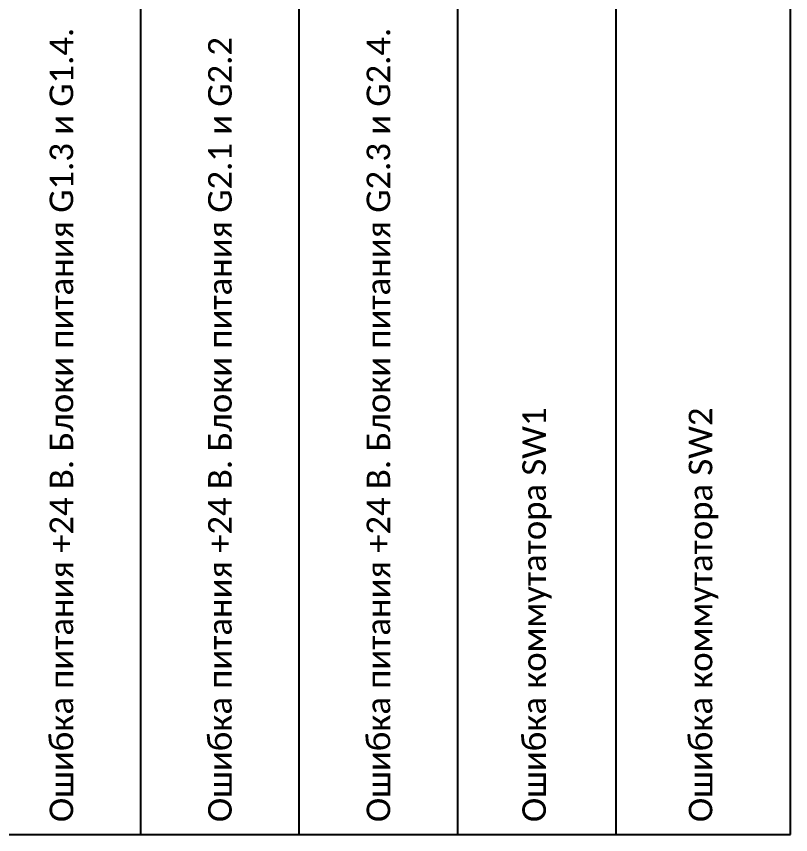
# Model space of a CAD drawing. Header units: millimetres. Extents: x 613 to 19799, y 1373 to 4314.
# Drawn here: x 9394.9 to 9487.7, y 1720.5 to 1818.5 of the extents above; entities that cross this region are included whole.
import ezdxf

# ---------------------------------------------------------------- set-up
doc = ezdxf.new("R2010")
doc.units = ezdxf.units.MM
doc.styles.get("Standard").update_dxf_attribs({"font": 'arial.ttf'})

# ---------------------------------------------------------------- blocks, each defined once
blk = doc.blocks.new('*T53')
at = {"linetype": 'ByBlock', "lineweight": -2, "transparency": 16777216}
for p, q in [((0, 0), (0, 136.705)), ((0, 136.705), (152.692, 136.705)), ((19.692, 0), (19.692, 136.705)), ((38.692, 0), (38.692, 136.705)), ((57.692, 0), (57.692, 136.705)), ((76.692, 0), (76.692, 136.705)), ((95.692, 0), (95.692, 136.705)), ((114.692, 0), (114.692, 136.705)), ((133.692, 0), (133.692, 136.705)), ((152.692, 0), (152.692, 136.705)), ((187.782, 0), (187.782, 136.705)), ((187.782, 136.705), (342.37, 136.705)), ((207.43, 0), (207.43, 136.705)), ((226.43, 0), (226.43, 136.705)), ((245.474, 0), (245.474, 136.705)), ((264.474, 0), (264.474, 136.705)), ((283.474, 0), (283.474, 136.705)), ((302.474, 0), (302.474, 136.705)), ((321.474, 0), (321.474, 136.705)), ((342.37, 0), (342.37, 136.705)), ((594, 0), (594, 136.705)), ((594, 136.705), (746.692, 136.705)), ((613.692, 0), (613.692, 136.705)), ((632.692, 0), (632.692, 136.705)), ((651.692, 0), (651.692, 136.705)), ((670.692, 0), (670.692, 136.705)), ((689.692, 0), (689.692, 136.705)), ((708.692, 0), (708.692, 136.705)), ((727.692, 0), (727.692, 136.705)), ((746.692, 0), (746.692, 136.705)), ((781.782, 0), (781.782, 136.705)), ((781.782, 136.705), (934.474, 136.705)), ((801.474, 0), (801.474, 136.705)), ((820.474, 0), (820.474, 136.705)), ((839.474, 0), (839.474, 136.705)), ((858.474, 0), (858.474, 136.705)), ((877.474, 0), (877.474, 136.705)), ((896.474, 0), (896.474, 136.705)), ((915.474, 0), (915.474, 136.705)), ((934.474, 0), (934.474, 136.705)), ((1188, 0), (1188, 136.705)), ((1188, 136.705), (1340.692, 136.705)), ((1207.692, 0), (1207.692, 136.705)), ((1226.692, 0), (1226.692, 136.705)), ((1245.692, 0), (1245.692, 136.705)), ((1264.692, 0), (1264.692, 136.705)), ((1283.692, 0), (1283.692, 136.705)), ((1302.692, 0), (1302.692, 136.705)), ((1321.692, 0), (1321.692, 136.705)), ((1340.692, 0), (1340.692, 136.705)), ((1375.782, 0), (1375.782, 136.705)), ((1375.782, 136.705), (1528.474, 136.705)), ((1395.474, 0), (1395.474, 136.705)), ((1414.474, 0), (1414.474, 136.705)), ((1433.474, 0), (1433.474, 136.705)), ((1452.474, 0), (1452.474, 136.705)), ((1471.474, 0), (1471.474, 136.705)), ((1490.474, 0), (1490.474, 136.705)), ((1509.474, 0), (1509.474, 136.705)), ((1528.474, 0), (1528.474, 136.705)), ((1782, 0), (1782, 136.705)), ((1782, 136.705), (1934.692, 136.705)), ((1801.692, 0), (1801.692, 136.705)), ((1820.692, 0), (1820.692, 136.705)), ((1839.692, 0), (1839.692, 136.705)), ((1858.692, 0), (1858.692, 136.705)), ((1877.692, 0), (1877.692, 136.705)), ((1896.692, 0), (1896.692, 136.705)), ((1915.692, 0), (1915.692, 136.705)), ((1934.692, 0), (1934.692, 136.705)), ((1969.782, 0), (1969.782, 136.705)), ((1969.782, 136.705), (2122.474, 136.705)), ((1989.474, 0), (1989.474, 136.705)), ((2008.474, 0), (2008.474, 136.705)), ((2027.474, 0), (2027.474, 136.705)), ((2046.474, 0), (2046.474, 136.705)), ((2065.474, 0), (2065.474, 136.705)), ((2084.474, 0), (2084.474, 136.705)), ((2103.474, 0), (2103.474, 136.705)), ((2122.474, 0), (2122.474, 136.705)), ((2376, 0), (2376, 136.705)), ((2376, 136.705), (2528.692, 136.705)), ((2395.692, 0), (2395.692, 136.705)), ((2414.692, 0), (2414.692, 136.705)), ((2433.692, 0), (2433.692, 136.705)), ((2452.692, 0), (2452.692, 136.705)), ((2471.692, 0), (2471.692, 136.705)), ((2490.692, 0), (2490.692, 136.705)), ((2509.692, 0), (2509.692, 136.705)), ((2528.692, 0), (2528.692, 136.705)), ((2563.782, 0), (2563.782, 136.705)), ((2563.782, 136.705), (2716.474, 136.705)), ((2583.474, 0), (2583.474, 136.705)), ((2602.474, 0), (2602.474, 136.705)), ((2621.474, 0), (2621.474, 136.705)), ((2640.474, 0), (2640.474, 136.705)), ((2659.474, 0), (2659.474, 136.705)), ((2678.474, 0), (2678.474, 136.705)), ((2970, 136.705), (3122.692, 136.705)), ((3008.692, 0), (3008.692, 136.705)), ((3027.692, 0), (3027.692, 136.705)), ((3046.692, 0), (3046.692, 136.705)), ((3065.692, 0), (3065.692, 136.705)), ((3084.692, 0), (3084.692, 136.705)), ((3103.692, 0), (3103.692, 136.705)), ((3122.692, 0), (3122.692, 136.705)), ((3157.782, 0), (3157.782, 136.705)), ((3157.782, 136.705), (3310.474, 136.705)), ((3177.474, 0), (3177.474, 136.705)), ((3196.474, 0), (3196.474, 136.705)), ((3215.474, 0), (3215.474, 136.705)), ((3234.474, 0), (3234.474, 136.705)), ((3253.474, 0), (3253.474, 136.705)), ((3272.474, 0), (3272.474, 136.705)), ((3291.474, 0), (3291.474, 136.705)), ((3310.474, 0), (3310.474, 136.705)), ((3564, 0), (3564, 136.705)), ((3564, 136.705), (3716.692, 136.705)), ((3640.692, 0), (3640.692, 136.705)), ((3659.692, 0), (3659.692, 136.705)), ((3678.692, 0), (3678.692, 136.705)), ((3697.692, 0), (3697.692, 136.705)), ((3716.692, 0), (3716.692, 136.705)), ((3751.782, 0), (3751.782, 136.705)), ((3751.782, 136.705), (3904.474, 136.705)), ((3771.474, 0), (3771.474, 136.705)), ((3790.474, 0), (3790.474, 136.705)), ((3809.474, 0), (3809.474, 136.705)), ((3828.474, 0), (3828.474, 136.705)), ((3847.474, 0), (3847.474, 136.705)), ((3866.474, 0), (3866.474, 136.705)), ((3885.474, 0), (3885.474, 136.705)), ((3904.474, 0), (3904.474, 136.705)), ((4158, 0), (4158, 136.705)), ((4158, 136.705), (4310.692, 136.705)), ((4177.692, 0), (4177.692, 136.705)), ((4196.692, 0), (4196.692, 136.705)), ((4215.692, 0), (4215.692, 136.705)), ((4234.692, 0), (4234.692, 136.705)), ((4253.692, 0), (4253.692, 136.705)), ((4272.692, 0), (4272.692, 136.705)), ((4345.782, 136.705), (4498.474, 136.705)), ((4498.474, 0), (4498.474, 136.705)), ((0, 0), (152.692, 0)), ((187.782, 0), (342.37, 0)), ((3751.782, 0), (3904.474, 0)), ((594, 0), (746.692, 0)), ((781.782, 0), (934.474, 0)), ((1188, 0), (1340.692, 0)), ((1375.782, 0), (1528.474, 0)), ((1782, 0), (1934.692, 0)), ((1969.782, 0), (2122.474, 0)), ((2376, 0), (2528.692, 0)), ((2563.782, 0), (2716.474, 0)), ((2970, 0), (3122.692, 0)), ((3157.782, 0), (3310.474, 0)), ((3564, 0), (3716.692, 0)), ((4158, 0), (4310.692, 0)), ((4345.782, 0), (4498.474, 0))]:
    blk.add_line(p, q, dxfattribs=at)
at = {"color": 0, "linetype": 'ByBlock', "lineweight": -2, "transparency": 16777216}
for p, q in [((2697.474, 0), (2697.474, 136.705)), ((2716.474, 0), (2716.474, 136.705)), ((2970, 0), (2970, 136.705)), ((2989.692, 0), (2989.692, 136.705)), ((3583.692, 0), (3583.692, 136.705)), ((3602.692, 0), (3602.692, 136.705)), ((3621.692, 0), (3621.692, 136.705)), ((4291.692, 0), (4291.692, 136.705)), ((4310.692, 0), (4310.692, 136.705)), ((4345.782, 0), (4345.782, 136.705)), ((4365.474, 0), (4365.474, 136.705)), ((4384.474, 0), (4384.474, 136.705)), ((4403.474, 0), (4403.474, 136.705)), ((4422.474, 0), (4422.474, 136.705)), ((4441.474, 0), (4441.474, 136.705)), ((4460.474, 0), (4460.474, 136.705)), ((4479.474, 0), (4479.474, 136.705))]:
    blk.add_line(p, q, dxfattribs=at)
at = {"color": 0, "transparency": 16777216, "width": 133.705, "attachment_point": 4, "rotation": 90}
for s, insert, char_height in [('{\\fArial|b0|i0|c0;Помещение 103. Воздушная заслонка FNM-0302. Электрообогрев EK-802. Включен', (680.192, 1.5), 2.46944), ('{\\fArial|b0|i0|c0;Помещение 104. Воздушная заслонка FNM-0303. Электрообогрев EK-803. Включен', (791.628, 1.5), 2.46944), ('{\\fArial|b0|i0|c0;Помещение 105. Воздушная заслонка FNM-0304. Электрообогрев EK-804. Включен', (867.974, 1.5), 2.46944), ('{\\fArial|b0|i0|c0;Помещение 106. Воздушная заслонка FNM-0305. Электрообогрев EK-805. Включен', (1197.846, 1.5), 2.46944), ('{\\fArial|b0|i0|c0;Помещение 107. Воздушная заслонка FNM-0306. Электрообогрев EK-806. Включен', (1274.192, 1.5), 2.46944), ('{\\fArial|b0|i0|c0;Помещение 108. Воздушная заслонка FNM-0307. Электрообогрев EK-807. Включен', (1385.628, 1.5), 2.46944), ('{\\fArial|b0|i0|c0;Помещение 109. Воздушная заслонка FNM-0308. Электрообогрев EK-808. Включен', (1461.974, 1.5), 2.46944), ('{\\fArial|b0|i0|c0;Помещение 110. Воздушная заслонка FNM-0309. Электрообогрев EK-809. Включен', (1791.846, 1.5), 2.46944), ('{\\fArial|b0|i0|c0;Помещение 111. Воздушная заслонка FNM-0310. Электрообогрев EK-810. Включен', (1868.192, 1.5), 2.46944), ('{\\fArial|b0|i0|c0;Установка приточной вентиляции AH-0001. F&G-011. Отключение и запрет на пуск AH-0001-A, AH-0001-B,AH-0001-C по сигналу пожар от АПС ', (3113.192, 1.5), 2.469444), ('{\\fArial|b0|i0|c0;Установка приточной вентиляции AH-0001. F&G-014. Отключение и запрет на пуск AH-0001-A, AH-0001-B, AH-0001-С по сигналу загазованности 50%НКПРП в воздухозаборной шахте', (3167.628, 1.5), 2.469444), ('{\\fArial|b0|i0|c0;Помещение 103. Воздушная заслонка FNM-0302. Электрообогрев EK-802. Авария', (661.192, 1.5), 2.46944), ('{\\fArial|b0|i0|c0;Помещение 104. Воздушная заслонка FNM-0303. Электрообогрев EK-803. Авария', (737.192, 1.5), 2.46944), ('{\\fArial|b0|i0|c0;Помещение 105. Воздушная заслонка FNM-0304. Электрообогрев EK-804. Авария', (848.974, 1.5), 2.46944), ('{\\fArial|b0|i0|c0;Помещение 106. Воздушная заслонка FNM-0305. Электрообогрев EK-805. Авария', (924.974, 1.5), 2.46944), ('{\\fArial|b0|i0|c0;Помещение 107. Воздушная заслонка FNM-0306. Электрообогрев EK-806. Авария', (1255.192, 1.5), 2.46944), ('{\\fArial|b0|i0|c0;Помещение 108. Воздушная заслонка FNM-0307. Электрообогрев EK-807. Авария', (1331.192, 1.5), 2.46944), ('{\\fArial|b0|i0|c0;Помещение 109. Воздушная заслонка FNM-0308. Электрообогрев EK-808. Авария', (1442.974, 1.5), 2.46944), ('{\\fArial|b0|i0|c0;Помещение 110. Воздушная заслонка FNM-0309. Электрообогрев EK-809. Авария', (1518.974, 1.5), 2.46944), ('{\\fArial|b0|i0|c0;Помещение 111. Воздушная заслонка FNM-0310. Электрообогрев EK-810. Авария', (1849.192, 1.5), 2.46944), ('{\\fArial|b0|i0|c0;Помещение 102. Воздушная заслонка FNM-0301. Электропривод с конечными выключателями FNM-0301. Закрыта ', (623.192, 1.5), 2.469444), ('{\\fArial|b0|i0|c0;Помещение 102. Воздушная заслонка FNM-0301. Электропривод с конечными выключателями FNM-0301. Открыта ', (642.192, 1.5), 2.469444), ('{\\fArial|b0|i0|c0;Помещение 103. Воздушная заслонка FNM-0302. Электропривод с конечными выключателями FNM-0302. Закрыта ', (699.192, 1.5), 2.469444), ('{\\fArial|b0|i0|c0;Помещение 103. Воздушная заслонка FNM-0302. Электропривод с конечными выключателями FNM-0302. Открыта ', (718.192, 1.5), 2.469444), ('{\\fArial|b0|i0|c0;Помещение 104. Воздушная заслонка FNM-0303. Электропривод с конечными выключателями FNM-0303. Закрыта ', (810.974, 1.5), 2.469444), ('{\\fArial|b0|i0|c0;Помещение 104. Воздушная заслонка FNM-0303. Электропривод с конечными выключателями FNM-0303. Открыта ', (829.974, 1.5), 2.469444), ('{\\fArial|b0|i0|c0;Помещение 105. Воздушная заслонка FNM-0304. Электропривод с конечными выключателями FNM-0304. Закрыта ', (886.974, 1.5), 2.469444), ('{\\fArial|b0|i0|c0;Помещение 105. Воздушная заслонка FNM-0304. Электропривод с конечными выключателями FNM-0304. Открыта ', (905.974, 1.5), 2.469444), ('{\\fArial|b0|i0|c0;Помещение 106. Воздушная заслонка FNM-0305. Электропривод с конечными выключателями FNM-0305. Закрыта ', (1217.192, 1.5), 2.469444), ('{\\fArial|b0|i0|c0;Помещение 106. Воздушная заслонка FNM-0305. Электропривод с конечными выключателями FNM-0305. Открыта ', (1236.192, 1.5), 2.469444), ('{\\fArial|b0|i0|c0;Помещение 107. Воздушная заслонка FNM-0306. Электропривод с конечными выключателями FNM-0306. Закрыта ', (1293.192, 1.5), 2.469444), ('{\\fArial|b0|i0|c0;Помещение 107. Воздушная заслонка FNM-0306. Электропривод с конечными выключателями FNM-0306. Открыта ', (1312.192, 1.5), 2.469444), ('{\\fArial|b0|i0|c0;Помещение 108. Воздушная заслонка FNM-0307. Электропривод с конечными выключателями FNM-0307. Закрыта ', (1404.974, 1.5), 2.469444), ('{\\fArial|b0|i0|c0;Помещение 108. Воздушная заслонка FNM-0307. Электропривод с конечными выключателями FNM-0307. Открыта ', (1423.974, 1.5), 2.469444), ('{\\fArial|b0|i0|c0;Помещение 109. Воздушная заслонка FNM-0308. Электропривод с конечными выключателями FNM-0308. Закрыта ', (1480.974, 1.5), 2.469444), ('{\\fArial|b0|i0|c0;Помещение 109. Воздушная заслонка FNM-0308. Электропривод с конечными выключателями FNM-0308. Открыта ', (1499.974, 1.5), 2.469444), ('{\\fArial|b0|i0|c0;Помещение 110. Воздушная заслонка FNM-0309. Электропривод с конечными выключателями FNM-0309. Закрыта ', (1811.192, 1.5), 2.469444), ('{\\fArial|b0|i0|c0;Помещение 110. Воздушная заслонка FNM-0309. Электропривод с конечными выключателями FNM-0309. Открыта ', (1830.192, 1.5), 2.469444), ('{\\fArial|b0|i0|c0;Помещение 111. Воздушная заслонка FNM-0310. Электропривод с конечными выключателями FNM-0310. Закрыта ', (1887.192, 1.5), 2.469444), ('{\\fArial|b0|i0|c0;Помещение 111. Воздушная заслонка FNM-0310. Электропривод с конечными выключателями FNM-0310. Открыта ', (2017.974, 1.5), 2.469444), ('{\\fArial|b0|i0|c0;Установка приточной вентиляции AH-0001. Приточный вентилятор AH-0001-C. Датчик перепада давления PDS-013A. Сигнализация минимального перепада давления ', (4206.192, 1.5), 2.469444), ('{\\fArial|b0|i0|c0;Установка приточной вентиляции AH-0001. Приточный вентилятор AH-0001-C. Датчик перепада давления PDS-013B. Сигнализация минимального перепада давления ', (4225.192, 1.5), 2.469444), ('{\\fArial|b0|i0|c0;Установка приточной вентиляции AH-0001. Воздушная заслонка FNM-0001-A. Электрообогрев EK-011A. Авария', (3186.974, 1.5), 2.469444), ('{\\fArial|b0|i0|c0;Установка приточной вентиляции AH-0001. Воздушная заслонка FNM-0001-A. Электрообогрев EK-011A. Включен', (3205.974, 1.5), 2.469444), ('{\\fArial|b0|i0|c0;Установка приточной вентиляции AH-0001. Воздушная заслонка FNM-0001-A. Электропривод с концевыми выключателями FNM-0001-A. Закрыта', (3224.974, 1.5), 2.469444), ('{\\fArial|b0|i0|c0;Установка приточной вентиляции AH-0001. Воздушная заслонка FNM-0001-A. Электропривод с концевыми выключателями FNM-0001-A. Открыта', (3243.974, 1.5), 2.469444), ('{\\fArial|b0|i0|c0;Установка приточной вентиляции AH-0001. Воздушная заслонка FNM-0001-B. Электрообогрев EK-011B. Авария', (3262.974, 1.5), 2.469444), ('{\\fArial|b0|i0|c0;Установка приточной вентиляции AH-0001. Воздушная заслонка FNM-0001-B. Электрообогрев EK-011B. Включен', (3281.974, 1.5), 2.469444), ('{\\fArial|b0|i0|c0;Установка приточной вентиляции AH-0001. Воздушная заслонка FNM-0001-B. Электропривод с концевыми выключателями FNM-0001-B. Закрыта', (3300.974, 1.5), 2.469444), ('{\\fArial|b0|i0|c0;Установка приточной вентиляции AH-0001. Воздушная заслонка FNM-0001-B. Электропривод с концевыми выключателями FNM-0001-B. Открыта', (3650.192, 1.5), 2.469444), ('{\\fArial|b0|i0|c0;Установка приточной вентиляции AH-0001. Воздушная заслонка FNM-0001-C. Электропривод с концевыми выключателями FNM-0001-C. Закрыта', (3669.192, 1.5), 2.469444), ('{\\fArial|b0|i0|c0;Установка приточной вентиляции AH-0001. Воздушная заслонка FNM-0001-C. Электропривод с концевыми выключателями FNM-0001-C. Открыта', (3688.192, 1.5), 2.469444), ('{\\fArial|b0|i0|c0;Установка приточной вентиляции AH-0001. Воздушная заслонка FNM-0002-A. Электропривод с концевыми выключателями FNM-0002-A. Закрыта', (3707.192, 1.5), 2.469444), ('{\\fArial|b0|i0|c0;Установка приточной вентиляции AH-0001. Воздушная заслонка FNM-0002-A. Электропривод с концевыми выключателями FNM-0002-A. Открыта', (3761.628, 1.5), 2.469444), ('{\\fArial|b0|i0|c0;Установка приточной вентиляции AH-0001. Воздушная заслонка FNM-0002-B. Электропривод с концевыми выключателями FNM-0002-B. Закрыта', (3780.974, 1.5), 2.469444), ('{\\fArial|b0|i0|c0;Установка приточной вентиляции AH-0001. Воздушная заслонка FNM-0002-B. Электропривод с концевыми выключателями FNM-0002-B. Открыта', (3799.974, 1.5), 2.469444), ('{\\fArial|b0|i0|c0;Установка приточной вентиляции AH-0001. Воздушная заслонка FNM-0002-C. Электропривод с концевыми выключателями FNM-0002-C. Закрыта', (3818.974, 1.5), 2.469444), ('{\\fArial|b0|i0|c0;Установка приточной вентиляции AH-0001. Воздушная заслонка FNM-0002-C. Электропривод с концевыми выключателями FNM-0002-C. Открыта', (3837.974, 1.5), 2.469444), ('{\\fArial|b0|i0|c0;Установка приточной вентиляции AH-0001. Воздушная заслонка FNM-0003-B. Электропривод с концевыми выключателями FNM-0003-B. Закрыта', (3856.974, 1.5), 2.469444), ('{\\fArial|b0|i0|c0;Установка приточной вентиляции AH-0001. Воздушная заслонка FNM-0003-B. Электропривод с концевыми выключателями FNM-0003-B. Открыта', (3875.974, 1.5), 2.469444), ('{\\fArial|b0|i0|c0;Установка вытяжной вентиляции BL-0001. Местный пост управления SB-512. Местный пост управления SB-512. Пуск', (2443.192, 1.5), 2.469444), ('{\\fArial|b0|i0|c0;Установка вытяжной вентиляции BL-0001. Местный пост управления SB-512. Местный пост управления SB-512. Стоп', (2462.192, 1.5), 2.469444), ('{\\fArial|b0|i0|c0;Установка вытяжной вентиляции BL-0002. Местный пост управления SB-522. Местный пост управления SB-522. Пуск', (2481.192, 1.5), 2.469444), ('{\\fArial|b0|i0|c0;Установка вытяжной вентиляции BL-0002. Местный пост управления SB-522. Местный пост управления SB-522. Стоп', (2500.192, 1.5), 2.469444), ('{\\fArial|b0|i0|c0;Установка вытяжной вентиляции BL-0003. Местный пост управления SB-532. Местный пост управления SB-532. Пуск', (2519.192, 1.5), 2.469444), ('{\\fArial|b0|i0|c0;Установка вытяжной вентиляции BL-0003. Местный пост управления SB-532. Местный пост управления SB-532. Стоп', (2573.628, 1.5), 2.469444), ('{\\fArial|b0|i0|c0;Установка вытяжной вентиляции BL-0004. Местный пост управления SB-542. Местный пост управления SB-542. Пуск', (2592.974, 1.5), 2.469444), ('{\\fArial|b0|i0|c0;Установка вытяжной вентиляции BL-0004. Местный пост управления SB-542. Местный пост управления SB-542. Стоп', (2611.974, 1.5), 2.469444), ('{\\fArial|b0|i0|c0;Установка вытяжной вентиляции BL-0005. Местный пост управления SB-552. Местный пост управления SB-552. Пуск', (2630.974, 1.5), 2.469444), ('{\\fArial|b0|i0|c0;Установка вытяжной вентиляции BL-0005. Местный пост управления SB-552. Местный пост управления SB-552. Стоп', (2649.974, 1.5), 2.469444), ('{\\fArial|b0|i0|c0;Установка вытяжной вентиляции BL-0008. Местный пост управления SB-582. Местный пост управления SB-582. Пуск', (2668.974, 1.5), 2.469444), ('{\\fArial|b0|i0|c0;Установка вытяжной вентиляции BL-0008. Местный пост управления SB-582. Местный пост управления SB-582. Стоп', (3018.192, 1.5), 2.469444), ('{\\fArial|b0|i0|c0;Установка вытяжной вентиляции BL-0009. Местный пост управления SB-592. Местный пост управления SB-592. Пуск', (3037.192, 1.5), 2.469444), ('{\\fArial|b0|i0|c0;Установка вытяжной вентиляции BL-0009. Местный пост управления SB-592. Местный пост управления SB-592. Стоп', (3056.192, 1.5), 2.469444), ('{\\fArial|b0|i0|c0;Установка вытяжной вентиляции BL-0010. Местный пост управления SB-602. Местный пост управления SB-602. Пуск', (3075.192, 1.5), 2.469444), ('{\\fArial|b0|i0|c0;Установка вытяжной вентиляции BL-0010. Местный пост управления SB-602. Местный пост управления SB-602. Стоп', (3094.192, 1.5), 2.469444), ('{\\fArial|b0|i0|c0;Установка вытяжной вентиляции BL-0001. Воздушная заслонка FNM-0015-C. Электрообогрев EK-511C. Авария', (2036.974, 1.5), 2.469444), ('{\\fArial|b0|i0|c0;Установка вытяжной вентиляции BL-0001. Воздушная заслонка FNM-0015-C. Электрообогрев EK-511C. Включен', (2055.974, 1.5), 2.469444), ('{\\fArial|b0|i0|c0;Установка вытяжной вентиляции BL-0001. Воздушная заслонка FNM-0015-C. Электропривод с конечными выключателями FNM-0015-C. Заслонка 3741-FNM-0015-C. Закрыта ', (2074.974, 1.5), 2.469444), ('{\\fArial|b0|i0|c0;Установка вытяжной вентиляции BL-0001. Воздушная заслонка FNM-0015-C. Электропривод с конечными выключателями FNM-0015-C. Заслонка 3741-FNM-0015-C. Открыта ', (2093.974, 1.5), 2.469444), ('{\\fArial|b0|i0|c0;Установка вытяжной вентиляции BL-0001. Воздушная заслонка FNM-0015-D. Электрообогрев EK-511D. Авария', (2112.974, 1.5), 2.469444), ('{\\fArial|b0|i0|c0;Установка вытяжной вентиляции BL-0001. Воздушная заслонка FNM-0015-D. Электрообогрев EK-511D. Включен', (2385.846, 1.5), 2.469444), ('{\\fArial|b0|i0|c0;Установка вытяжной вентиляции BL-0001. Воздушная заслонка FNM-0015-D. Электропривод с конечными выключателями FNM-0015-D. Заслонка 3741-FNM-0015-D. Закрыта ', (2405.192, 1.5), 2.469444), ('{\\fArial|b0|i0|c0;Установка вытяжной вентиляции BL-0001. Воздушная заслонка FNM-0015-D. Электропривод с конечными выключателями FNM-0015-D. Заслонка 3741-FNM-0015-D. Открыта ', (2424.192, 1.5), 2.469444), ('{\\fArial|b0|i0|c0;Отключение вентсистем при пожаре F&G-001. Отключение и запрет на пуск вентсистем по сигналу пожар от АПС ', (603.846, 1.5), 2.469444), ('{\\fArial|b0|i0|c0;Установка приточной вентиляции AH-0001. Кожух вентилятора AH-0001-A. Концевой выключатель BGB-0001-A. Открыт', (3894.974, 1.5), 2.469444), ('{\\fArial|b0|i0|c0;Установка приточной вентиляции AH-0001. Кожух вентилятора AH-0001-B. Концевой выключатель BGB-0001-B. Открыт', (4167.846, 1.5), 2.469444), ('{\\fArial|b0|i0|c0;Установка приточной вентиляции AH-0001. Кожух вентилятора AH-0001-C. Концевой выключатель BGB-0001-C. Открыт', (4187.192, 1.5), 2.469444), ('{\\fCalibri|b0|i0|c0;Наличие напряжения 220В на вводе 1 шкафа управления ', (143.192, 1.5), 2.82222), ('{\\fCalibri|b0|i0|c0;Наличие напряжения 220В на вводе 2 шкафа управления ', (197.606, 1.5), 2.82222), ('{\\fArial|b0|i0|c0;Электрообогрев двигателя вентилятора BL-0001-D. Включен', (4263.192, 1.5), 2.46944), ('{\\fArial|b0|i0|c0;Электрообогрев двигателя вентилятора BL-0001-D. Авария', (4244.192, 1.5), 2.46944), ('{\\fCalibri|b0|i0|c0;Ошибка питания +24 В. Блоки питания G1.3 и G1.4.  ', (254.974, 1.5), 2.82222), ('{\\fCalibri|b0|i0|c0;Ошибка питания +24 В. Блоки питания G2.3 и G2.4.  ', (292.974, 1.5), 2.82222), ('{\\fCalibri|b0|i0|c0;Ошибка питания +24 В. Блоки питания G2.1 и G2.2 ', (273.974, 1.5), 2.82222), ('{\\fCalibri|b0|i0|c0;Вентилятор шкафа управления включен ', (124.192, 1.5), 2.82222), ('{\\fCalibri|b0|i0|c0;Дверь шкафа управления открыта ', (216.93, 1.5), 2.82222), ('{\\fCalibri|b0|i0|c204|p34;Ошибка коммутатора SW2}', (331.922, 1.5), 2.82222), ('{\\fCalibri|b0|i0|c204|p34;Ошибка коммутатора SW1}', (311.974, 1.5), 2.82222), ('{\\fCalibri|b0|i0|c0;резерв ', (9.846, 1.5), 2.82222), ('{\\fCalibri|b0|i0|c0;резерв ', (29.192, 1.5), 2.82222), ('{\\fCalibri|b0|i0|c0;резерв ', (48.192, 1.5), 2.82222), ('{\\fCalibri|b0|i0|c0;резерв ', (67.192, 1.5), 2.82222), ('{\\fCalibri|b0|i0|c0;резерв ', (86.192, 1.5), 2.82222), ('{\\fCalibri|b0|i0|c0;резерв ', (105.192, 1.5), 2.82222), ('{\\fCalibri|b0|i0|c0;резерв ', (235.952, 1.5), 2.82222), ('{\\fCalibri|b0|i0|c0;резерв ', (1906.192, 1.5), 2.82222), ('{\\fCalibri|b0|i0|c0;резерв ', (1925.192, 1.5), 2.82222), ('{\\fCalibri|b0|i0|c0;резерв ', (1979.628, 1.5), 2.82222), ('{\\fCalibri|b0|i0|c0;резерв ', (1998.974, 1.5), 2.82222), ('{\\fArial|b0|i0|c0;резерв ', (2687.974, 1.5), 2.46944), ('{\\fArial|b0|i0|c0;резерв ', (2706.974, 1.5), 2.46944), ('{\\fArial|b0|i0|c0;резерв ', (2979.846, 1.5), 2.46944), ('{\\fArial|b0|i0|c0;резерв ', (2999.192, 1.5), 2.46944), ('{\\fArial|b0|i0|c0;резерв ', (3573.846, 1.5), 2.46944), ('{\\fArial|b0|i0|c0;резерв ', (3593.192, 1.5), 2.46944), ('{\\fArial|b0|i0|c0;резерв ', (3612.192, 1.5), 2.46944), ('{\\fArial|b0|i0|c0;резерв ', (3631.192, 1.5), 2.46944), ('{\\fArial|b0|i0|c0;резерв ', (4282.192, 1.5), 2.46944), ('{\\fArial|b0|i0|c0;резерв ', (4301.192, 1.5), 2.46944), ('{\\fArial|b0|i0|c0;резерв ', (4355.628, 1.5), 2.46944), ('{\\fArial|b0|i0|c0;резерв ', (4374.974, 1.5), 2.46944), ('{\\fArial|b0|i0|c0;резерв ', (4393.974, 1.5), 2.46944), ('{\\fArial|b0|i0|c0;резерв ', (4412.974, 1.5), 2.46944), ('{\\fArial|b0|i0|c0;резерв ', (4431.974, 1.5), 2.46944), ('{\\fArial|b0|i0|c0;резерв ', (4450.974, 1.5), 2.46944), ('{\\fArial|b0|i0|c0;резерв ', (4469.974, 1.5), 2.46944), ('{\\fArial|b0|i0|c0;резерв ', (4488.974, 1.5), 2.46944)]:
    blk.add_mtext(s, dxfattribs=dict(at, insert=insert, char_height=char_height))
blk = doc.blocks.new('*T262')
at = {"linetype": 'ByBlock', "lineweight": -2, "transparency": 16777216}
for p, q in [((0, 0), (0, 136.705)), ((0, 136.705), (154.587, 136.705)), ((19.648, 0), (19.648, 136.705)), ((38.648, 0), (38.648, 136.705)), ((57.692, 0), (57.692, 136.705)), ((76.692, 0), (76.692, 136.705)), ((95.692, 0), (95.692, 136.705)), ((114.692, 0), (114.692, 136.705)), ((133.692, 0), (133.692, 136.705)), ((154.587, 0), (154.587, 136.705)), ((0, 0), (154.587, 0))]:
    blk.add_line(p, q, dxfattribs=at)
at = {"color": 0, "transparency": 16777216, "char_height": 2.82222, "width": 133.705, "attachment_point": 4, "rotation": 90}
for s, insert in [('{\\fCalibri|b0|i0|c0;Наличие напряжения 220В на вводе 2 шкафа управления ', (9.824, 1.5)), ('{\\fCalibri|b0|i0|c0;Ошибка питания +24 В. Блоки питания G1.3 и G1.4.  ', (67.192, 1.5)), ('{\\fCalibri|b0|i0|c0;Ошибка питания +24 В. Блоки питания G2.3 и G2.4.  ', (105.192, 1.5)), ('{\\fCalibri|b0|i0|c0;Ошибка питания +24 В. Блоки питания G2.1 и G2.2 ', (86.192, 1.5)), ('{\\fCalibri|b0|i0|c0;Дверь шкафа управления открыта ', (29.148, 1.5)), ('{\\fCalibri|b0|i0|c204|p34;Ошибка коммутатора SW2}', (144.14, 1.5)), ('{\\fCalibri|b0|i0|c204|p34;Ошибка коммутатора SW1}', (124.192, 1.5)), ('{\\fCalibri|b0|i0|c0;резерв ', (48.17, 1.5))]:
    blk.add_mtext(s, dxfattribs=dict(at, insert=insert))

msp = doc.modelspace()

# ---------------------------------------------------------------- block references
for name, p in [('*T53', (9145.329, 1720.477)), ('*T262', (9333.111, 1720.477))]:
    msp.add_blockref(name, p)

doc.saveas('drawing.dxf')
